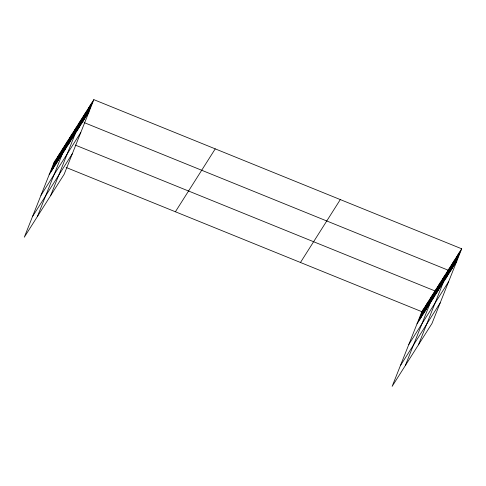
<?xml version="1.0" encoding="UTF-8"?>
<svg xmlns="http://www.w3.org/2000/svg" width="486" height="486" viewBox="0 0 486 486"><rect width="100%" height="100%" fill="white"/><g stroke="black" fill="none" stroke-linecap="round" stroke-linejoin="round"><path stroke-width="0.73" d="M93.853 99.648L54.007 162.549L24.3 237.198L64.146 174.298L93.853 99.648L461.7 248.802L431.993 323.451L392.147 386.352L421.854 311.702L461.7 248.802M50.477 172.645L55.319 160.471M51.789 170.574L56.637 158.393M53.108 168.496L57.949 156.322M54.42 166.419L59.268 154.244M55.738 164.347L60.58 152.167M57.05 162.269L61.898 150.095M58.363 160.192L63.21 148.017M59.681 158.12L64.523 145.94M60.993 156.042L65.841 143.868M37.446 216.44L67.153 141.791L69.85 142.884M63.623 151.887L68.471 139.713M64.942 149.816L69.784 137.641M66.254 147.738L71.102 135.564M67.566 145.66L72.414 133.486M68.884 143.589L73.726 131.414M70.197 141.511L75.044 129.337M71.515 139.433L76.357 127.259M72.827 137.362L77.675 125.188M74.145 135.284L78.987 123.11M50.599 195.682L80.305 121.032L83.003 122.126M76.691 131.263L81.533 119.088M77.924 129.319L82.766 117.144M79.151 127.375L83.999 115.2M80.384 125.431L85.232 113.256M81.618 123.487L86.459 111.312M82.845 121.543L87.693 109.368M84.078 119.599L88.926 107.424M85.311 117.655L90.153 105.48M86.544 115.711L91.386 103.536M87.772 113.767L92.619 101.592M418.325 321.805L423.172 309.625M419.643 319.727L424.485 307.553M420.955 317.65L425.803 305.475M422.273 315.578L427.115 303.398M423.585 313.5L428.433 301.326M424.898 311.423L429.745 299.248M426.216 309.351L431.058 297.171M427.528 307.274L432.376 295.099M428.846 305.196L433.688 293.022M405.3 365.594L435.006 290.944L75.245 145.071M431.477 301.047L436.319 288.872M432.789 298.969L437.637 286.795M434.107 296.891L438.949 284.717M435.42 294.82L440.261 282.645M436.732 292.742L441.58 280.568M438.05 290.664L442.892 278.49M439.362 288.593L444.21 276.419M440.68 286.515L445.522 274.341M441.993 284.438L446.841 272.263M418.446 344.841L448.153 270.192L84.351 122.672M444.538 280.422L449.386 268.248M445.771 278.478L450.619 266.298M447.005 276.534L451.846 264.354M448.232 274.59L453.08 262.41M449.465 272.646L454.313 260.466M450.698 270.702L455.54 258.522M451.931 268.758L456.773 256.578M453.159 266.808L458.006 254.634M454.392 264.864L459.24 252.69M455.625 262.92L460.467 250.746M49.159 174.723L89.005 111.823M40.958 195.342L80.797 132.441M32.507 216.58L72.347 153.679M175.397 211.768L215.243 148.868M300.463 262.483L340.309 199.582M417.012 323.876L456.852 260.976M408.805 344.495L448.651 281.594M400.355 365.733L440.201 302.839M54.007 162.549L56.704 163.642M66.145 167.47L421.854 311.702"/></g></svg>
